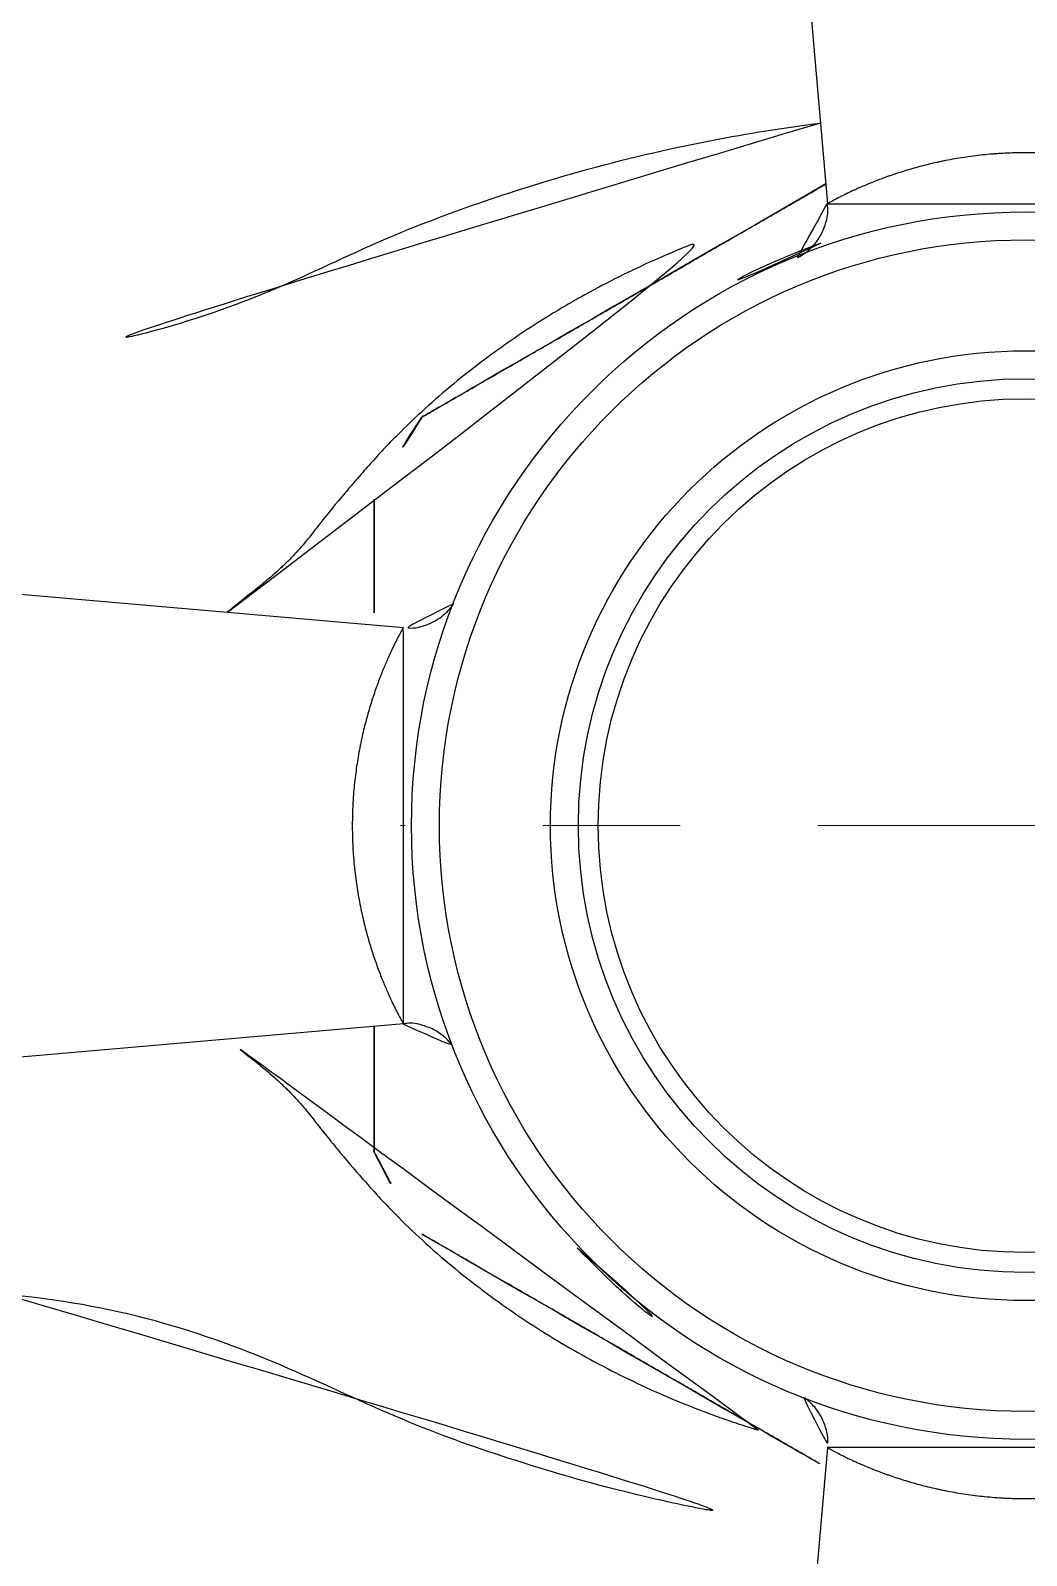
# Model space of a CAD drawing. Extents: x 16296677672 to 16296678106, y -37409616503 to -37409616185.
# Drawn here: x 16296677905.22 to 16296677923.33, y -37409616263.77 to -37409616236.04 of the extents above; entities that cross this region are included whole.
import ezdxf

# ---------------------------------------------------------------- set-up
doc = ezdxf.new("R2010")
doc.units = 0
doc.header["$LTSCALE"] = 10
doc.header["$MEASUREMENT"] = 0
doc.linetypes.add('CENTER', pattern=[2, 1.25, -0.25, 0.25, -0.25])
doc.layers.add('DWG', color=7, linetype='CONTINUOUS')
doc.layers.add('중심선', color=1, linetype='CENTER', lineweight=18)

msp = doc.modelspace()

# ---------------------------------------------------------------- linework, layer by layer
at = {"layer": 'DWG', "color": 0}
for p, q in [((16296677917.746941, -37409616216.48291), (16296677919.711611, -37409616239.19046)), ((16296677912.001961, -37409616246.9002), (16296677889.294319, -37409616244.935516)), ((16296677889.294319, -37409616256.065247), (16296677912.00263, -37409616254.10051)), ((16296677919.711611, -37409616261.810219), (16296677917.746941, -37409616284.51786))]:
    msp.add_line(p, q, dxfattribs=at)
for radius in [11.161728, 10.653735, 8.635882, 8.127889]:
    msp.add_circle((16296677923.3118, -37409616250.500381), radius, dxfattribs=at)
for radius, start, end in [(11.259637, 109.7773823, 131.6475246), (13.326368, 145.9887704, 153.6054665), (13.326368, 206.3320737, 213.8985987), (11.259637, 222.9749791, 247.336758)]:
    msp.add_arc((16296677923.402691, -37409616250.500381), radius, start, end, dxfattribs=at)
msp.add_ellipse((16296677923.30703, -37409616250.500381), major_axis=(0, 7.763774), ratio=0.999986292, dxfattribs=at)
for points, knots in [([(16296677919.5847, -37409616237.72245), (16296677918.921419, -37409616237.805977), (16296677917.449221, -37409616238.040939), (16296677915.414249, -37409616238.519951), (16296677913.427971, -37409616239.140999), (16296677911.56674, -37409616239.840233), (16296677909.60165, -37409616240.817329), (16296677907.314461, -37409616241.60862), (16296677905.661289, -37409616241.892662), (16296677904.782209, -37409616241.972473)], [0, 0, 0, 0, 0.129643417, 0.288962663, 0.404988891, 0.533186645, 0.67406616, 0.830447752, 1, 1, 1, 1]), ([(16296677919.7117, -37409616239.191643), (16296677919.711679, -37409616239.191338), (16296677919.714319, -37409616239.188766), (16296677919.727489, -37409616239.180618), (16296677919.74712, -37409616239.169273), (16296677919.751419, -37409616239.166809), (16296677919.760731, -37409616239.16153), (16296677919.775749, -37409616239.153084), (16296677919.79388, -37409616239.143112), (16296677919.8342, -37409616239.121231), (16296677919.898769, -37409616239.086952), (16296677919.984501, -37409616239.043732), (16296677920.05682, -37409616239.008423), (16296677920.08227, -37409616238.996178), (16296677920.135889, -37409616238.970787), (16296677920.16395, -37409616238.95771), (16296677920.25136, -37409616238.917686), (16296677920.314079, -37409616238.8899), (16296677920.448259, -37409616238.832909), (16296677920.51972, -37409616238.803711), (16296677920.671499, -37409616238.744682), (16296677920.751829, -37409616238.714844), (16296677920.85808, -37409616238.67762), (16296677920.879629, -37409616238.670181), (16296677920.92312, -37409616238.65538), (16296677920.988979, -37409616238.633308), (16296677921.056749, -37409616238.611618), (16296677921.194851, -37409616238.568901), (16296677921.290319, -37409616238.541298), (16296677921.48827, -37409616238.488533), (16296677921.59074, -37409616238.463371), (16296677921.72349, -37409616238.433899), (16296677921.750271, -37409616238.428108), (16296677921.80431, -37409616238.416733), (16296677921.831551, -37409616238.411163), (16296677921.913521, -37409616238.394836), (16296677921.96866, -37409616238.384506), (16296677922.135559, -37409616238.355186), (16296677922.248779, -37409616238.337898), (16296677922.47921, -37409616238.308273), (16296677922.59642, -37409616238.295937), (16296677922.74555, -37409616238.283928), (16296677922.775511, -37409616238.2817), (16296677922.835699, -37409616238.277588), (16296677922.865971, -37409616238.275703), (16296677922.956779, -37409616238.270607), (16296677923.017241, -37409616238.267967), (16296677923.19836, -37409616238.262253), (16296677923.439211, -37409616238.260536), (16296677923.67877, -37409616238.270477), (16296677923.857969, -37409616238.282242), (16296677923.91762, -37409616238.28688), (16296677924.006981, -37409616238.294922), (16296677924.036779, -37409616238.297783), (16296677924.096161, -37409616238.303848), (16296677924.125669, -37409616238.307037), (16296677924.27235, -37409616238.323792), (16296677924.38693, -37409616238.339706), (16296677924.610889, -37409616238.375908), (16296677924.72027, -37409616238.39621), (16296677924.934, -37409616238.440613), (16296677925.038349, -37409616238.464729), (16296677925.191139, -37409616238.503357), (16296677925.24152, -37409616238.516663), (16296677925.339939, -37409616238.543716), (16296677925.3881, -37409616238.557503), (16296677925.529551, -37409616238.599419), (16296677925.61982, -37409616238.628166), (16296677925.792641, -37409616238.686546), (16296677925.875191, -37409616238.716164), (16296677925.993299, -37409616238.760674), (16296677926.03171, -37409616238.775528), (16296677926.106609, -37409616238.805168), (16296677926.14315, -37409616238.819969), (16296677926.248819, -37409616238.863701), (16296677926.314341, -37409616238.892067), (16296677926.435869, -37409616238.946503), (16296677926.491859, -37409616238.972557), (16296677926.594259, -37409616239.021591), (16296677926.640671, -37409616239.044571), (16296677926.692471, -37409616239.070839), (16296677926.702511, -37409616239.075974), (16296677926.721849, -37409616239.085907), (16296677926.7498, -37409616239.100357), (16296677926.77458, -37409616239.113441), (16296677926.81996, -37409616239.13768), (16296677926.86935, -37409616239.164841), (16296677926.89642, -37409616239.180817), (16296677926.90612, -37409616239.187027), (16296677926.9077, -37409616239.188103), (16296677926.91012, -37409616239.189812), (16296677926.910971, -37409616239.190483), (16296677926.911751, -37409616239.191261), (16296677926.9119, -37409616239.19149), (16296677926.91189, -37409616239.191628)], [0, 0, 0, 0, 0.010929196, 0.042165399, 0.042165399, 0.049974449, 0.049974449, 0.0577835, 0.073401601, 0.073401601, 0.104637803, 0.135874005, 0.135874005, 0.151492106, 0.151492106, 0.167110207, 0.167110207, 0.19834641, 0.19834641, 0.229582612, 0.229582612, 0.260818814, 0.260818814, 0.268627865, 0.268627865, 0.276436915, 0.292055016, 0.292055016, 0.323291219, 0.323291219, 0.354527421, 0.354527421, 0.362336471, 0.362336471, 0.370145522, 0.370145522, 0.385763623, 0.385763623, 0.416999825, 0.416999825, 0.448236027, 0.448236027, 0.456045078, 0.456045078, 0.463854129, 0.463854129, 0.47947223, 0.47947223, 0.510708432, 0.541944634, 0.541944634, 0.557562735, 0.557562735, 0.565371786, 0.565371786, 0.573180836, 0.573180836, 0.604417038, 0.604417038, 0.635653241, 0.635653241, 0.666889443, 0.666889443, 0.682507544, 0.682507544, 0.698125645, 0.698125645, 0.729361847, 0.729361847, 0.76059805, 0.76059805, 0.776216151, 0.776216151, 0.791834252, 0.791834252, 0.823070454, 0.823070454, 0.854306656, 0.854306656, 0.885542858, 0.885542858, 0.893351909, 0.893351909, 0.90116096, 0.916779061, 0.916779061, 0.948015263, 0.979251465, 0.979251465, 0.987060516, 0.987060516, 0.994869566, 0.994869566, 1, 1, 1, 1]), ([(16296677919.68387, -37409616238.830971), (16296677919.63973, -37409616238.856453), (16296677919.59547, -37409616238.882004), (16296677919.487341, -37409616238.944443), (16296677919.42334, -37409616238.981377), (16296677919.294901, -37409616239.055542), (16296677919.230391, -37409616239.092789), (16296677919.03698, -37409616239.204453), (16296677918.90803, -37409616239.2789), (16296677918.650101, -37409616239.427818), (16296677918.52112, -37409616239.502281), (16296677918.134171, -37409616239.725693), (16296677917.87616, -37409616239.874649), (16296677917.360069, -37409616240.172623), (16296677917.10199, -37409616240.321617), (16296677916.585751, -37409616240.619667), (16296677916.327591, -37409616240.768723), (16296677915.94029, -37409616240.992317), (16296677915.81118, -37409616241.066872), (16296677915.552931, -37409616241.215973), (16296677915.424459, -37409616241.290138), (16296677915.169121, -37409616241.437561), (16296677915.042231, -37409616241.510818), (16296677914.790211, -37409616241.656326), (16296677914.66507, -37409616241.728577), (16296677914.478901, -37409616241.83606), (16296677914.417061, -37409616241.871773), (16296677914.294109, -37409616241.942749), (16296677914.23317, -37409616241.977928), (16296677914.052071, -37409616242.082489), (16296677913.933611, -37409616242.150887), (16296677913.702009, -37409616242.284599), (16296677913.588869, -37409616242.349922), (16296677913.42395, -37409616242.445137), (16296677913.369789, -37409616242.47641), (16296677913.289881, -37409616242.522537), (16296677913.26347, -37409616242.537788), (16296677913.21113, -37409616242.568008), (16296677913.185169, -37409616242.583), (16296677913.057131, -37409616242.656921), (16296677912.96077, -37409616242.712547), (16296677912.82715, -37409616242.789703), (16296677912.784439, -37409616242.814346), (16296677912.723459, -37409616242.849564), (16296677912.70364, -37409616242.861008), (16296677912.66511, -37409616242.883263), (16296677912.646521, -37409616242.893982), (16296677912.55723, -37409616242.945541), (16296677912.497169, -37409616242.980209), (16296677912.42676, -37409616243.020866), (16296677912.40658, -37409616243.032516), (16296677912.3818, -37409616243.046822), (16296677912.374439, -37409616243.051071), (16296677912.36186, -37409616243.058327), (16296677912.3566, -37409616243.061371), (16296677912.34346, -37409616243.068962), (16296677912.33901, -37409616243.071533), (16296677912.33906, -37409616243.071503)], [0, 0, 0, 0, 0.015910592, 0.015910592, 0.038770677, 0.038770677, 0.061630763, 0.061630763, 0.107350935, 0.107350935, 0.153071106, 0.153071106, 0.244511449, 0.244511449, 0.335951793, 0.335951793, 0.427392136, 0.427392136, 0.473112307, 0.473112307, 0.518832479, 0.518832479, 0.56455265, 0.56455265, 0.610272822, 0.610272822, 0.633132908, 0.633132908, 0.655992994, 0.655992994, 0.701713165, 0.701713165, 0.747433337, 0.747433337, 0.770293422, 0.770293422, 0.781723465, 0.781723465, 0.793153508, 0.793153508, 0.83887368, 0.83887368, 0.861733766, 0.861733766, 0.873163808, 0.873163808, 0.884593851, 0.884593851, 0.930314023, 0.930314023, 0.953174109, 0.953174109, 0.964604152, 0.964604152, 0.976034194, 0.976034194, 1, 1, 1, 1]), ([(16296677919.70182, -37409616239.192848), (16296677919.707861, -37409616239.214653), (16296677919.734131, -37409616239.332458), (16296677919.68951, -37409616239.539597), (16296677919.5966, -37409616239.770599), (16296677919.47299, -37409616239.939423), (16296677919.35379, -37409616240.051918), (16296677919.259899, -37409616240.117462), (16296677919.20813, -37409616240.147713), (16296677919.179899, -37409616240.162758), (16296677919.159809, -37409616240.172699), (16296677919.15723, -37409616240.17382), (16296677919.157339, -37409616240.173767)], [0, 0, 0, 0, 0.045264541, 0.24477809, 0.410790388, 0.550844706, 0.664737957, 0.745379024, 0.792649523, 0.834872395, 0.893610667, 1, 1, 1, 1]), ([(16296677908.808121, -37409616246.615646), (16296677908.845329, -37409616246.584641), (16296677908.8827, -37409616246.553787), (16296677909.014959, -37409616246.445518), (16296677909.110609, -37409616246.368896), (16296677909.23134, -37409616246.273979), (16296677909.255541, -37409616246.255043), (16296677909.30406, -37409616246.217247), (16296677909.32819, -37409616246.198227), (16296677909.39999, -37409616246.140694), (16296677909.44718, -37409616246.101753), (16296677909.58703, -37409616245.983467), (16296677909.67798, -37409616245.902657), (16296677909.789579, -37409616245.799927), (16296677909.8118, -37409616245.779297), (16296677909.856001, -37409616245.737846), (16296677909.877769, -37409616245.716843), (16296677909.942209, -37409616245.653122), (16296677909.984011, -37409616245.609703), (16296677910.10668, -37409616245.477219), (16296677910.18486, -37409616245.386009), (16296677910.29863, -37409616245.246552), (16296677910.335939, -37409616245.199608), (16296677910.409651, -37409616245.105042), (16296677910.44665, -37409616245.05793), (16296677910.632401, -37409616244.823196), (16296677910.783381, -37409616244.638077), (16296677911.01338, -37409616244.364388), (16296677911.090639, -37409616244.273827), (16296677911.24642, -37409616244.094131), (16296677911.3248, -37409616244.005127), (16296677911.443069, -37409616243.873062), (16296677911.482611, -37409616243.829269), (16296677911.56226, -37409616243.742393), (16296677911.68247, -37409616243.613037), (16296677911.80484, -37409616243.486549), (16296677912.052389, -37409616243.237244), (16296677912.221161, -37409616243.075951), (16296677912.5658, -37409616242.762573), (16296677912.74176, -37409616242.61055), (16296677913.10001, -37409616242.314911), (16296677913.28237, -37409616242.171333), (16296677913.65362, -37409616241.892479), (16296677913.84252, -37409616241.757202), (16296677914.226891, -37409616241.494797), (16296677914.42239, -37409616241.367706), (16296677914.72053, -37409616241.183037), (16296677914.82073, -37409616241.12249), (16296677914.972269, -37409616241.033157), (16296677915.02302, -37409616241.003616), (16296677915.12475, -37409616240.945137), (16296677915.379681, -37409616240.800423), (16296677915.637671, -37409616240.663071), (16296677916.26273, -37409616240.347153), (16296677916.68725, -37409616240.154739), (16296677917.527161, -37409616239.815742), (16296677917.94161, -37409616239.667107), (16296677918.36396, -37409616239.534393)], [0, 0, 0, 0, 0.011592489, 0.011592489, 0.040866495, 0.040866495, 0.048184996, 0.048184996, 0.055503498, 0.055503498, 0.0701405, 0.0701405, 0.099414506, 0.099414506, 0.106733007, 0.106733007, 0.114051509, 0.114051509, 0.128688512, 0.128688512, 0.157962517, 0.157962517, 0.17259952, 0.17259952, 0.187236523, 0.187236523, 0.245784534, 0.245784534, 0.27505854, 0.27505854, 0.304332545, 0.304332545, 0.318969548, 0.318969548, 0.333606551, 0.362880556, 0.362880556, 0.421428568, 0.421428568, 0.479976579, 0.479976579, 0.53852459, 0.53852459, 0.597072601, 0.597072601, 0.655620612, 0.655620612, 0.684894618, 0.684894618, 0.699531621, 0.699531621, 0.714168624, 0.772716635, 0.772716635, 0.889812657, 0.889812657, 1, 1, 1, 1]), ([(16296677911.471849, -37409616244.563469), (16296677911.471849, -37409616244.563454), (16296677911.471849, -37409616244.563477), (16296677911.471849, -37409616244.564003), (16296677911.471849, -37409616244.565422), (16296677911.471849, -37409616244.566452), (16296677911.471849, -37409616244.573067), (16296677911.471849, -37409616244.583183), (16296677911.471849, -37409616244.61245), (16296677911.471849, -37409616244.631607), (16296677911.471849, -37409616244.666931), (16296677911.471849, -37409616244.679787), (16296677911.471849, -37409616244.700706), (16296677911.471849, -37409616244.707947), (16296677911.471849, -37409616244.722878), (16296677911.471849, -37409616244.761368), (16296677911.471849, -37409616244.805527), (16296677911.471849, -37409616244.882782), (16296677911.471849, -37409616244.924698), (16296677911.471849, -37409616244.992142), (16296677911.471849, -37409616245.015442), (16296677911.471849, -37409616245.063202), (16296677911.471849, -37409616245.087646), (16296677911.471849, -37409616245.212601), (16296677911.471849, -37409616245.321037), (16296677911.471849, -37409616245.493927), (16296677911.471849, -37409616245.553284), (16296677911.471849, -37409616245.644661), (16296677911.471849, -37409616245.675507), (16296677911.471849, -37409616245.737984), (16296677911.471849, -37409616245.769638), (16296677911.471849, -37409616245.929161), (16296677911.471849, -37409616246.060318), (16296677911.471849, -37409616246.328331), (16296677911.471849, -37409616246.465187), (16296677911.471849, -37409616246.68103), (16296677911.471849, -37409616246.758339), (16296677911.471849, -37409616246.836319)], [0, 0, 0, 0, 0.004324313, 0.020280653, 0.020280653, 0.036236993, 0.036236993, 0.100062352, 0.100062352, 0.163887711, 0.163887711, 0.195800391, 0.195800391, 0.211756731, 0.211756731, 0.227713071, 0.29153843, 0.29153843, 0.355363789, 0.355363789, 0.387276469, 0.387276469, 0.419189149, 0.419189149, 0.546839868, 0.546839868, 0.610665227, 0.610665227, 0.642577907, 0.642577907, 0.674490586, 0.674490586, 0.802141305, 0.802141305, 0.929792024, 0.929792024, 1, 1, 1, 1]), ([(16296677912.91643, -37409616246.464073), (16296677912.91099, -37409616246.472733), (16296677912.86639, -37409616246.540268), (16296677912.719999, -37409616246.699432), (16296677912.45137, -37409616246.852959), (16296677912.184731, -37409616246.923973), (16296677912.0347, -37409616246.896057), (16296677912.00419, -37409616246.888428)], [0, 0, 0, 0, 0.034156915, 0.267483044, 0.570590258, 0.91313404, 1, 1, 1, 1]), ([(16296677912.00305, -37409616254.100479), (16296677912.00289, -37409616254.100487), (16296677912.002621, -37409616254.100304), (16296677912.001249, -37409616254.098846), (16296677911.99946, -37409616254.096313), (16296677911.991871, -37409616254.084389), (16296677911.975731, -37409616254.057007), (16296677911.94836, -37409616254.007217), (16296677911.923941, -37409616253.961433), (16296677911.91515, -37409616253.944763), (16296677911.90102, -37409616253.917603), (16296677911.896151, -37409616253.908188), (16296677911.88615, -37409616253.888687), (16296677911.881001, -37409616253.878609), (16296677911.86517, -37409616253.847366), (16296677911.854071, -37409616253.825172), (16296677911.831051, -37409616253.778442), (16296677911.819111, -37409616253.753868), (16296677911.782181, -37409616253.676628), (16296677911.756069, -37409616253.62043), (16296677911.70166, -37409616253.498756), (16296677911.67337, -37409616253.433281), (16296677911.62985, -37409616253.327972), (16296677911.61517, -37409616253.291679), (16296677911.585529, -37409616253.216667), (16296677911.57056, -37409616253.177887), (16296677911.52581, -37409616253.05896), (16296677911.496099, -37409616252.975952), (16296677911.43766, -37409616252.802483), (16296677911.40893, -37409616252.712021), (16296677911.353189, -37409616252.523361), (16296677911.32617, -37409616252.425171), (16296677911.274611, -37409616252.220512), (16296677911.250469, -37409616252.115623), (16296677911.206091, -37409616251.900917), (16296677911.185829, -37409616251.791077), (16296677911.149759, -37409616251.566223), (16296677911.13394, -37409616251.451233), (16296677911.117331, -37409616251.304039), (16296677911.11417, -37409616251.274391), (16296677911.108191, -37409616251.215103), (16296677911.09977, -37409616251.12606), (16296677911.092939, -37409616251.036774), (16296677911.081421, -37409616250.857857), (16296677911.071791, -37409616250.618423), (16296677911.073811, -37409616250.377167), (16296677911.078791, -37409616250.225807), (16296677911.079981, -37409616250.195511), (16296677911.08272, -37409616250.13485), (16296677911.08428, -37409616250.104477), (16296677911.089479, -37409616250.013947), (16296677911.09366, -37409616249.954117), (16296677911.108219, -37409616249.776161), (16296677911.12063, -37409616249.659569), (16296677911.150351, -37409616249.43029), (16296677911.167669, -37409616249.317596), (16296677911.196989, -37409616249.151443), (16296677911.2125, -37409616249.069092), (16296677911.2292, -37409616248.987823), (16296677911.240589, -37409616248.933884), (16296677911.24641, -37409616248.907059), (16296677911.275961, -37409616248.774391), (16296677911.30114, -37409616248.672127), (16296677911.353849, -37409616248.474861), (16296677911.38138, -37409616248.379852), (16296677911.438089, -37409616248.196808), (16296677911.46726, -37409616248.10878), (16296677911.504299, -37409616248.003082), (16296677911.51174, -37409616247.982162), (16296677911.52667, -37409616247.940758), (16296677911.534161, -37409616247.920273), (16296677911.556561, -37409616247.859749), (16296677911.571449, -37409616247.820587), (16296677911.61582, -37409616247.706558), (16296677911.645029, -37409616247.635139), (16296677911.701929, -37409616247.501259), (16296677911.72962, -37409616247.438797), (16296677911.76943, -37409616247.351891), (16296677911.78241, -37409616247.324051), (16296677911.80768, -37409616247.270668), (16296677911.81999, -37409616247.245102), (16296677911.855339, -37409616247.172684), (16296677911.89859, -37409616247.086937), (16296677911.93281, -37409616247.022476), (16296677911.954639, -37409616246.982246), (16296677911.96459, -37409616246.964172), (16296677911.973, -37409616246.949211), (16296677911.97826, -37409616246.939934), (16296677911.980721, -37409616246.935654), (16296677911.99206, -37409616246.916031), (16296677912.000179, -37409616246.902893), (16296677912.00275, -37409616246.900269), (16296677912.00304, -37409616246.900291)], [0, 0, 0, 0, 0.005773943, 0.005773943, 0.021382859, 0.021382859, 0.052600691, 0.083818522, 0.083818522, 0.099427438, 0.099427438, 0.107231896, 0.107231896, 0.115036354, 0.115036354, 0.13064527, 0.13064527, 0.146254186, 0.146254186, 0.177472017, 0.177472017, 0.208689849, 0.208689849, 0.224298765, 0.224298765, 0.239907681, 0.239907681, 0.271125512, 0.271125512, 0.302343344, 0.302343344, 0.333561176, 0.333561176, 0.364779007, 0.364779007, 0.395996839, 0.395996839, 0.427214671, 0.427214671, 0.435019129, 0.435019129, 0.442823587, 0.458432502, 0.458432502, 0.489650334, 0.520868166, 0.520868166, 0.528672624, 0.528672624, 0.536477082, 0.536477082, 0.552085997, 0.552085997, 0.583303829, 0.583303829, 0.614521661, 0.614521661, 0.630130577, 0.637935035, 0.637935035, 0.645739493, 0.645739493, 0.676957324, 0.676957324, 0.708175156, 0.708175156, 0.739392988, 0.739392988, 0.747197445, 0.747197445, 0.755001903, 0.755001903, 0.770610819, 0.770610819, 0.801828651, 0.801828651, 0.833046483, 0.833046483, 0.848655398, 0.848655398, 0.864264314, 0.864264314, 0.895482146, 0.926699978, 0.926699978, 0.942308893, 0.950113351, 0.950113351, 0.957917809, 0.957917809, 0.989135641, 1, 1, 1, 1]), ([(16296677912.00482, -37409616254.109787), (16296677912.02397, -37409616254.104462), (16296677912.13871, -37409616254.078117), (16296677912.342899, -37409616254.121147), (16296677912.574221, -37409616254.211723), (16296677912.74301, -37409616254.332367), (16296677912.855101, -37409616254.449341), (16296677912.903811, -37409616254.51635), (16296677912.920811, -37409616254.54287)], [0, 0, 0, 0, 0.054651729, 0.327540626, 0.554710666, 0.746204389, 0.901762595, 1, 1, 1, 1]), ([(16296677911.471849, -37409616254.150467), (16296677911.471849, -37409616254.156059), (16296677911.471849, -37409616254.161636), (16296677911.471849, -37409616254.203003), (16296677911.471849, -37409616254.238762), (16296677911.471849, -37409616254.309937), (16296677911.471849, -37409616254.41613), (16296677911.471849, -37409616254.520599), (16296677911.471849, -37409616254.727043), (16296677911.471849, -37409616254.861389), (16296677911.471849, -37409616255.122322), (16296677911.471849, -37409616255.248917), (16296677911.471849, -37409616255.431717), (16296677911.471849, -37409616255.491463), (16296677911.471849, -37409616255.579063), (16296677911.471849, -37409616255.607918), (16296677911.471849, -37409616255.664917), (16296677911.471849, -37409616255.693123), (16296677911.471849, -37409616255.831146), (16296677911.471849, -37409616255.932587), (16296677911.471849, -37409616256.068573), (16296677911.471849, -37409616256.111183), (16296677911.471849, -37409616256.170486), (16296677911.471849, -37409616256.189377), (16296677911.471849, -37409616256.225212), (16296677911.471849, -37409616256.242172), (16296677911.471849, -37409616256.290123), (16296677911.471849, -37409616256.318176), (16296677911.471849, -37409616256.365997), (16296677911.471849, -37409616256.385773), (16296677911.471849, -37409616256.404823), (16296677911.471849, -37409616256.40834), (16296677911.471849, -37409616256.414818), (16296677911.471849, -37409616256.417763), (16296677911.471849, -37409616256.425652), (16296677911.471849, -37409616256.429657), (16296677911.471849, -37409616256.43573), (16296677911.471849, -37409616256.43734), (16296677911.471849, -37409616256.437309)], [0, 0, 0, 0, 0.004980816, 0.004980816, 0.036909664, 0.036909664, 0.068838511, 0.132696206, 0.132696206, 0.260411596, 0.260411596, 0.388126986, 0.388126986, 0.451984681, 0.451984681, 0.483913528, 0.483913528, 0.515842376, 0.515842376, 0.643557766, 0.643557766, 0.707415461, 0.707415461, 0.739344308, 0.739344308, 0.771273156, 0.771273156, 0.835130851, 0.835130851, 0.898988546, 0.898988546, 0.914952969, 0.914952969, 0.930917393, 0.930917393, 0.962846241, 0.962846241, 1, 1, 1, 1]), ([(16296677918.4531, -37409616261.49469), (16296677918.373779, -37409616261.470253), (16296677918.294609, -37409616261.445198), (16296677918.159479, -37409616261.401337), (16296677918.103451, -37409616261.38282), (16296677917.99152, -37409616261.345177), (16296677917.9356, -37409616261.326027), (16296677917.768379, -37409616261.267807), (16296677917.657579, -37409616261.227913), (16296677917.106871, -37409616261.02301), (16296677916.6768, -37409616260.841904), (16296677915.836029, -37409616260.445641), (16296677915.425449, -37409616260.230392), (16296677914.62311, -37409616259.76474), (16296677914.231359, -37409616259.514343), (16296677913.80126, -37409616259.211571), (16296677913.75359, -37409616259.17762), (16296677913.658739, -37409616259.109253), (16296677913.611549, -37409616259.074837), (16296677913.47065, -37409616258.97084), (16296677913.191629, -37409616258.759956), (16296677912.920919, -37409616258.540321), (16296677912.56739, -37409616258.239502), (16296677912.39456, -37409616258.084961), (16296677912.05694, -37409616257.767342), (16296677911.89213, -37409616257.604279), (16296677911.650961, -37409616257.353104), (16296677911.571581, -37409616257.26828), (16296677911.45406, -37409616257.139343), (16296677911.415159, -37409616257.096069), (16296677911.33757, -37409616257.009178), (16296677911.14426, -37409616256.790939), (16296677910.95426, -37409616256.567802), (16296677910.729271, -37409616256.29554), (16296677910.654779, -37409616256.204033), (16296677910.5438, -37409616256.065643), (16296677910.488501, -37409616255.99617), (16296677910.433491, -37409616255.926277), (16296677910.396879, -37409616255.879593), (16296677910.378651, -37409616255.856163), (16296677910.28709, -37409616255.739197), (16296677910.21171, -37409616255.646767), (16296677910.093861, -37409616255.511162), (16296677910.05378, -37409616255.466461), (16296677909.9716, -37409616255.378433), (16296677909.92952, -37409616255.335091), (16296677909.87532, -37409616255.282051), (16296677909.864401, -37409616255.2715), (16296677909.8424, -37409616255.250519), (16296677909.831289, -37409616255.240097), (16296677909.79788, -37409616255.208923), (16296677909.775499, -37409616255.18821), (16296677909.70809, -37409616255.126389), (16296677909.662769, -37409616255.085587), (16296677909.525499, -37409616254.964622), (16296677909.432249, -37409616254.885872), (16296677909.324671, -37409616254.800201), (16296677909.312679, -37409616254.790718), (16296677909.28862, -37409616254.771851), (16296677909.276541, -37409616254.762466), (16296677909.240379, -37409616254.734238), (16296677909.16818, -37409616254.677643), (16296677909.0126, -37409616254.553886), (16296677908.88249, -37409616254.447487), (16296677908.800381, -37409616254.378952)], [0, 0, 0, 0, 0.020358562, 0.020358562, 0.034817787, 0.034817787, 0.049277012, 0.049277012, 0.078195462, 0.078195462, 0.193869262, 0.193869262, 0.309543063, 0.309543063, 0.425216863, 0.425216863, 0.439676088, 0.439676088, 0.454135313, 0.454135313, 0.483053764, 0.540890664, 0.540890664, 0.598727564, 0.598727564, 0.656564464, 0.656564464, 0.685482914, 0.685482914, 0.699942139, 0.699942139, 0.714401364, 0.772238265, 0.772238265, 0.801156715, 0.801156715, 0.81561594, 0.822845552, 0.822845552, 0.830075165, 0.830075165, 0.858993615, 0.858993615, 0.87345284, 0.87345284, 0.887912065, 0.887912065, 0.891526871, 0.891526871, 0.895141678, 0.895141678, 0.90237129, 0.90237129, 0.916830515, 0.916830515, 0.945748965, 0.945748965, 0.949363772, 0.949363772, 0.952978578, 0.952978578, 0.96020819, 0.974667415, 1, 1, 1, 1]), ([(16296677912.339081, -37409616257.929283), (16296677912.339069, -37409616257.929283), (16296677912.33917, -37409616257.929337), (16296677912.34066, -37409616257.930199), (16296677912.34614, -37409616257.933357), (16296677912.365049, -37409616257.944283), (16296677912.378481, -37409616257.952026), (16296677912.404381, -37409616257.966988), (16296677912.41398, -37409616257.972527), (16296677912.43507, -37409616257.984703), (16296677912.4466, -37409616257.991364), (16296677912.48354, -37409616258.012688), (16296677912.511431, -37409616258.028793), (16296677912.573151, -37409616258.064423), (16296677912.60697, -37409616258.083946), (16296677912.661819, -37409616258.115623), (16296677912.680811, -37409616258.126587), (16296677912.72003, -37409616258.149223), (16296677912.74016, -37409616258.160851), (16296677912.802031, -37409616258.196571), (16296677912.84524, -37409616258.221519), (16296677912.98008, -37409616258.299362), (16296677913.07688, -37409616258.355263), (16296677913.205021, -37409616258.429237), (16296677913.23101, -37409616258.444237), (16296677913.28368, -37409616258.474648), (16296677913.3104, -37409616258.490067), (16296677913.391211, -37409616258.536743), (16296677913.445921, -37409616258.568314), (16296677913.612249, -37409616258.664337), (16296677913.72608, -37409616258.730072), (16296677913.95859, -37409616258.864311), (16296677914.077259, -37409616258.932823), (16296677914.318741, -37409616259.072243), (16296677914.44154, -37409616259.143143), (16296677914.69075, -37409616259.287033), (16296677914.81599, -37409616259.359329), (16296677915.067511, -37409616259.504547), (16296677915.1938, -37409616259.577461), (16296677915.4473, -37409616259.723824), (16296677915.574511, -37409616259.797256), (16296677915.82975, -37409616259.944618), (16296677915.957781, -37409616260.018539), (16296677916.342991, -37409616260.240936), (16296677916.60129, -37409616260.390068), (16296677916.92584, -37409616260.577454), (16296677916.990829, -37409616260.614967), (16296677917.120991, -37409616260.690117), (16296677917.18619, -37409616260.72776), (16296677917.381769, -37409616260.840683), (16296677917.511869, -37409616260.915787), (16296677917.90134, -37409616261.140663), (16296677918.159889, -37409616261.289932), (16296677918.674629, -37409616261.587112), (16296677918.93082, -37409616261.735031), (16296677919.313021, -37409616261.955704), (16296677919.440069, -37409616262.029053), (16296677919.60713, -37409616262.125504), (16296677919.647499, -37409616262.148804), (16296677919.68782, -37409616262.172081)], [0, 0, 0, 0, 0.003605439, 0.003605439, 0.026438624, 0.026438624, 0.04927181, 0.04927181, 0.060688402, 0.060688402, 0.072104995, 0.072104995, 0.094938181, 0.094938181, 0.117771366, 0.117771366, 0.129187959, 0.129187959, 0.140604552, 0.140604552, 0.163437737, 0.163437737, 0.209104108, 0.209104108, 0.220520701, 0.220520701, 0.231937294, 0.231937294, 0.254770479, 0.254770479, 0.30043685, 0.30043685, 0.346103221, 0.346103221, 0.391769592, 0.391769592, 0.437435963, 0.437435963, 0.483102334, 0.483102334, 0.528768705, 0.528768705, 0.574435076, 0.574435076, 0.665767819, 0.665767819, 0.688601004, 0.688601004, 0.71143419, 0.71143419, 0.757100561, 0.757100561, 0.848433303, 0.848433303, 0.939766045, 0.939766045, 0.985432416, 0.985432416, 1, 1, 1, 1]), ([(16296677904.782209, -37409616259.028297), (16296677905.71349, -37409616259.112694), (16296677907.457991, -37409616259.415688), (16296677909.843809, -37409616260.300529), (16296677911.90489, -37409616261.306648), (16296677913.84845, -37409616262.002831), (16296677915.61845, -37409616262.526443), (16296677917.505199, -37409616262.964996), (16296677918.810061, -37409616263.180779), (16296677919.58283, -37409616263.278137)], [0, 0, 0, 0, 0.179442579, 0.343920616, 0.490998561, 0.624365091, 0.74376403, 0.848988233, 1, 1, 1, 1]), ([(16296677919.2752, -37409616260.895569), (16296677919.28396, -37409616260.901062), (16296677919.35158, -37409616260.945717), (16296677919.510839, -37409616261.092171), (16296677919.66437, -37409616261.360809), (16296677919.73538, -37409616261.627449), (16296677919.70747, -37409616261.777481), (16296677919.699841, -37409616261.807991)], [0, 0, 0, 0, 0.034510331, 0.267751082, 0.570747385, 0.913165826, 1, 1, 1, 1]), ([(16296677926.91189, -37409616261.809143), (16296677926.9119, -37409616261.809303), (16296677926.911711, -37409616261.809563), (16296677926.910259, -37409616261.810944), (16296677926.907721, -37409616261.812721), (16296677926.8958, -37409616261.820312), (16296677926.86842, -37409616261.836456), (16296677926.81863, -37409616261.863823), (16296677926.77284, -37409616261.888237), (16296677926.75617, -37409616261.897034), (16296677926.729019, -37409616261.911163), (16296677926.719601, -37409616261.916031), (16296677926.700109, -37409616261.926041), (16296677926.69002, -37409616261.931183), (16296677926.658779, -37409616261.947006), (16296677926.636589, -37409616261.958107), (16296677926.589849, -37409616261.981133), (16296677926.565281, -37409616261.993073), (16296677926.488041, -37409616262.030006), (16296677926.431841, -37409616262.056107), (16296677926.310169, -37409616262.110519), (16296677926.244699, -37409616262.138817), (16296677926.13938, -37409616262.182327), (16296677926.10309, -37409616262.197006), (16296677926.02808, -37409616262.226646), (16296677925.9893, -37409616262.241623), (16296677925.870371, -37409616262.286369), (16296677925.787371, -37409616262.316078), (16296677925.613899, -37409616262.374519), (16296677925.52343, -37409616262.403252), (16296677925.33477, -37409616262.458992), (16296677925.23658, -37409616262.486023), (16296677925.031931, -37409616262.537567), (16296677924.927031, -37409616262.561707), (16296677924.71233, -37409616262.606087), (16296677924.602489, -37409616262.62635), (16296677924.37764, -37409616262.662422), (16296677924.26264, -37409616262.678253), (16296677924.11545, -37409616262.694847), (16296677924.0858, -37409616262.698021), (16296677924.02651, -37409616262.703987), (16296677923.937469, -37409616262.712418), (16296677923.84819, -37409616262.719254), (16296677923.669279, -37409616262.730759), (16296677923.429831, -37409616262.740387), (16296677923.18858, -37409616262.738373), (16296677923.03722, -37409616262.733391), (16296677923.00692, -37409616262.732208), (16296677922.94626, -37409616262.729462), (16296677922.915899, -37409616262.727913), (16296677922.825359, -37409616262.722702), (16296677922.76553, -37409616262.718521), (16296677922.58757, -37409616262.703957), (16296677922.47098, -37409616262.691559), (16296677922.241699, -37409616262.661827), (16296677922.129009, -37409616262.644524), (16296677921.96286, -37409616262.615189), (16296677921.880501, -37409616262.599693), (16296677921.799231, -37409616262.582977), (16296677921.745291, -37409616262.571587), (16296677921.71847, -37409616262.565773), (16296677921.5858, -37409616262.536217), (16296677921.483549, -37409616262.511047), (16296677921.28628, -37409616262.458328), (16296677921.191259, -37409616262.430801), (16296677921.008221, -37409616262.3741), (16296677920.920191, -37409616262.344917), (16296677920.814501, -37409616262.307877), (16296677920.793579, -37409616262.300438), (16296677920.752171, -37409616262.285507), (16296677920.73167, -37409616262.278023), (16296677920.67116, -37409616262.255623), (16296677920.632, -37409616262.240738), (16296677920.517969, -37409616262.196358), (16296677920.44655, -37409616262.167152), (16296677920.312679, -37409616262.110252), (16296677920.250219, -37409616262.082558), (16296677920.1633, -37409616262.042763), (16296677920.13546, -37409616262.029778), (16296677920.082081, -37409616262.004501), (16296677920.056511, -37409616261.992203), (16296677919.9841, -37409616261.956841), (16296677919.89835, -37409616261.913597), (16296677919.833891, -37409616261.879372), (16296677919.793671, -37409616261.857536), (16296677919.775591, -37409616261.847603), (16296677919.76062, -37409616261.83918), (16296677919.75135, -37409616261.833923), (16296677919.747061, -37409616261.831467), (16296677919.72744, -37409616261.820122), (16296677919.71431, -37409616261.811996), (16296677919.711679, -37409616261.809433), (16296677919.7117, -37409616261.809143)], [0, 0, 0, 0, 0.005748342, 0.005748342, 0.021357651, 0.021357651, 0.05257627, 0.083794889, 0.083794889, 0.099404198, 0.099404198, 0.107208853, 0.107208853, 0.115013507, 0.115013507, 0.130622816, 0.130622816, 0.146232126, 0.146232126, 0.177450744, 0.177450744, 0.208669363, 0.208669363, 0.224278672, 0.224278672, 0.239887981, 0.239887981, 0.2711066, 0.2711066, 0.302325218, 0.302325218, 0.333543837, 0.333543837, 0.364762456, 0.364762456, 0.395981074, 0.395981074, 0.427199693, 0.427199693, 0.435004347, 0.435004347, 0.442809002, 0.458418311, 0.458418311, 0.48963693, 0.520855548, 0.520855548, 0.528660203, 0.528660203, 0.536464858, 0.536464858, 0.552074167, 0.552074167, 0.583292785, 0.583292785, 0.614511404, 0.614511404, 0.630120713, 0.637925368, 0.637925368, 0.645730023, 0.645730023, 0.676948641, 0.676948641, 0.70816726, 0.70816726, 0.739385878, 0.739385878, 0.747190533, 0.747190533, 0.754995187, 0.754995187, 0.770604497, 0.770604497, 0.801823115, 0.801823115, 0.833041734, 0.833041734, 0.848651043, 0.848651043, 0.864260352, 0.864260352, 0.895478971, 0.92669759, 0.92669759, 0.942306899, 0.950111553, 0.950111553, 0.957916208, 0.957916208, 0.989134827, 1, 1, 1, 1])]:
    msp.add_open_spline(points, degree=3, knots=knots, dxfattribs=at)
at = {"layer": '중심선', "color": 1, "linetype": 'CENTER'}
msp.add_line((16296677992.03516, -37409616250.500381), (16296677911.94902, -37409616250.500381), dxfattribs=at)

doc.saveas('drawing.dxf')
